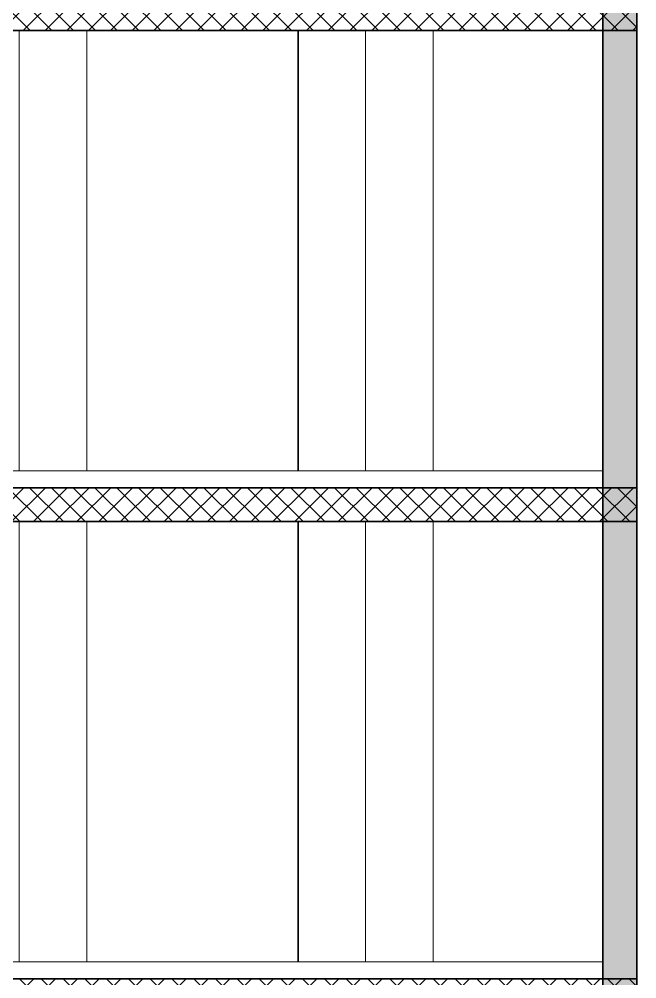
# Model space of a CAD drawing. Header units: millimetres. Extents: x -15634 to 67596, y -3027 to 55843.
# Drawn here: x 40494 to 44144, y 41096 to 46762 of the extents above; entities that cross this region are included whole.
import ezdxf

# ---------------------------------------------------------------- set-up
doc = ezdxf.new("R2010")
doc.units = ezdxf.units.MM
doc.header["$MEASUREMENT"] = 0
doc.set_wipeout_variables(frame=1)
doc.linetypes.add('Wipeout_Contour', pattern=[1000, 0, -1000])
doc.layers.add('aaaa oxhakat', color=7, linetype='Continuous')
doc.layers.add('Structural - Bearing', color=7, linetype='Continuous')
for name, color, linetype, lineweight, true_color in [('aaaa oxhakat _Pen_No__82', 7, 'Continuous', 20, 0xaaaaaa), ('Structural - Bearing_Pen_No__61', 7, 'Continuous', 20, 0x6a6a6a), ('Structural - Bearing_Pen_No__82', 7, 'Continuous', 20, 0xaaaaaa)]:
    doc.layers.add(name, color=color, linetype=linetype, lineweight=lineweight, true_color=true_color)
for name, color, linetype, lineweight in [('Structural - Bearing_Pen_No__1', 7, 'Continuous', 13), ('Structural - Bearing_Pen_No__101', 252, 'Continuous', 13), ('Structural - Bearing_Pen_No__7', 7, 'Continuous', 35)]:
    doc.layers.add(name, color=color, linetype=linetype, lineweight=lineweight)
pattern_1 = [(45, (0, 0), (-64.34671, 64.34671), []), (135, (0, 0), (64.34671, 64.34671), [])]

msp = doc.modelspace()

# ---------------------------------------------------------------- linework, layer by layer
at = {"layer": 'Structural - Bearing_Pen_No__1', "color": 7, "linetype": 'Continuous', "lineweight": 13}
for p, q in [((44144.4, 43995.6), (44144.4, 46695.6)), ((44144.4, 41095.6), (44144.4, 43795.6))]:
    msp.add_line(p, q, dxfattribs=at)

# ---------------------------------------------------------------- wipeouts: each hides what was drawn before it
at = {"color": 254, "linetype": 'Wipeout_Contour', "lineweight": 0, "ltscale": 251220.053535}
msp.add_wipeout([(42940.5, 43995.6), (43944.4, 43995.6), (43944.4, 46695.6), (42940.5, 46695.6)], dxfattribs=at).dxf.layer = 'Structural - Bearing'
at = {"color": 254, "linetype": 'Wipeout_Contour', "lineweight": 0, "ltscale": 245761.923054}
msp.add_wipeout([(40494.3, 46232.6), (40494.3, 46182.6), (40494.4, 46182.6), (40494.4, 46232.6)], dxfattribs=at).dxf.layer = 'Structural - Bearing'
at = {"color": 254, "linetype": 'Wipeout_Contour', "lineweight": 0, "ltscale": 242429.338691}
msp.add_wipeout([(40494.3, 45095.6), (40494.3, 45092.2), (40494.4, 45092.2), (40494.4, 45095.6)], dxfattribs=at).dxf.layer = 'Structural - Bearing'
at = {"color": 254, "linetype": 'Wipeout_Contour', "lineweight": 0, "ltscale": 242979.079885}
msp.add_wipeout([(42940.5, 41095.6), (43944.4, 41095.6), (43944.4, 43795.6), (42940.5, 43795.6)], dxfattribs=at).dxf.layer = 'Structural - Bearing'
at = {"color": 254, "linetype": 'Wipeout_Contour', "lineweight": 0, "ltscale": 237161.163428}
msp.add_wipeout([(40494.3, 43332.6), (40494.3, 43282.6), (40494.4, 43282.6), (40494.4, 43332.6)], dxfattribs=at).dxf.layer = 'Structural - Bearing'
at = {"color": 254, "linetype": 'Wipeout_Contour', "lineweight": 0, "ltscale": 233926.977652}
msp.add_wipeout([(40494.3, 42195.6), (40494.3, 42192.2), (40494.4, 42192.2), (40494.4, 42195.6)], dxfattribs=at).dxf.layer = 'Structural - Bearing'

# ---------------------------------------------------------------- next in the draw order: hatches: boundary and pattern name
at = {"layer": 'Structural - Bearing_Pen_No__101', "linetype": 'Continuous', "lineweight": 13}
for points in [[(44144.4, 43995.6), (44144.4, 46895.6), (43944.4, 46895.6), (43944.4, 43995.6)], [(44144.4, 41095.6), (44144.4, 43995.6), (43944.4, 43995.6), (43944.4, 41095.6)], [(44144.4, 38195.6), (44144.4, 41095.6), (43944.4, 41095.6), (43944.4, 38195.6)]]:
    msp.add_hatch(color=252, dxfattribs=at).paths.add_polyline_path(points)

# ---------------------------------------------------------------- next in the draw order: linework, layer by layer
at = {"layer": 'Structural - Bearing_Pen_No__1', "color": 7, "linetype": 'Continuous', "lineweight": 13}
for p, q in [((43944.4, 43995.6), (43944.4, 46895.6)), ((43944.4, 41095.6), (43944.4, 43995.6)), ((43944.4, 38195.6), (43944.4, 41095.6))]:
    msp.add_line(p, q, dxfattribs=at)
at = {"layer": 'Structural - Bearing_Pen_No__7', "color": 7, "linetype": 'Continuous', "lineweight": 35, "flags": 128}
for points in [[(44144.4, 43995.6), (44144.4, 46895.6), (43944.4, 46895.6), (43944.4, 43995.6)], [(44144.4, 41095.6), (44144.4, 43995.6), (43944.4, 43995.6), (43944.4, 41095.6)], [(44144.4, 38195.6), (44144.4, 41095.6), (43944.4, 41095.6), (43944.4, 38195.6)]]:
    msp.add_lwpolyline(points, close=True, dxfattribs=at)

# ---------------------------------------------------------------- next in the draw order: wipeouts: each hides what was drawn before it
at = {"color": 254, "linetype": 'Wipeout_Contour', "lineweight": 0, "ltscale": 249282.116585}
msp.add_wipeout([(42540.5, 43995.6), (42940.5, 43995.6), (42940.5, 46695.6), (42540.5, 46695.6)], dxfattribs=at).dxf.layer = 'aaaa oxhakat'
at = {"color": 254, "linetype": 'Wipeout_Contour', "lineweight": 0, "ltscale": 240975.109033}
msp.add_wipeout([(42940.5, 43795.6), (42540.5, 43795.6), (42540.5, 41095.6), (42940.5, 41095.6)], dxfattribs=at).dxf.layer = 'aaaa oxhakat'
at = {"color": 254, "linetype": 'Wipeout_Contour', "lineweight": 0, "ltscale": 246535.213884}
msp.add_wipeout([(40494.3, 46232.6), (40494.4, 46232.6), (40494.4, 46695.6), (40494.3, 46695.6)], dxfattribs=at).dxf.layer = 'Structural - Bearing'
at = {"color": 254, "linetype": 'Wipeout_Contour', "lineweight": 0, "ltscale": 245664.160955}
msp.add_wipeout([(40494.3, 46182.6), (40494.3, 46167.6), (40494.4, 46167.6), (40494.4, 46182.6)], dxfattribs=at).dxf.layer = 'Structural - Bearing'
at = {"color": 254, "linetype": 'Wipeout_Contour', "lineweight": 0, "ltscale": 242419.77376}
msp.add_wipeout([(40494.3, 45092.2), (40494.3, 45089.2), (40494.4, 45089.2), (40494.4, 45092.2)], dxfattribs=at).dxf.layer = 'Structural - Bearing'
at = {"color": 254, "linetype": 'Wipeout_Contour', "lineweight": 0, "ltscale": 237912.441917}
msp.add_wipeout([(40494.3, 43332.6), (40494.4, 43332.6), (40494.4, 43795.6), (40494.3, 43795.6)], dxfattribs=at).dxf.layer = 'Structural - Bearing'
at = {"color": 254, "linetype": 'Wipeout_Contour', "lineweight": 0, "ltscale": 237066.215081}
msp.add_wipeout([(40494.3, 43282.6), (40494.3, 43267.6), (40494.4, 43267.6), (40494.4, 43282.6)], dxfattribs=at).dxf.layer = 'Structural - Bearing'
at = {"color": 254, "linetype": 'Wipeout_Contour', "lineweight": 0, "ltscale": 233917.702573}
msp.add_wipeout([(40494.3, 42192.2), (40494.3, 42189.2), (40494.4, 42189.2), (40494.4, 42192.2)], dxfattribs=at).dxf.layer = 'Structural - Bearing'

# ---------------------------------------------------------------- next in the draw order: linework, layer by layer
at = {"layer": 'aaaa oxhakat _Pen_No__82', "color": 253, "linetype": 'Continuous', "lineweight": 20, "true_color": 0xaaaaaa}
for p, q in [((42940.5, 44095.6), (42940.5, 46695.6)), ((42940.5, 41195.6), (42940.5, 43795.6))]:
    msp.add_line(p, q, dxfattribs=at)

# ---------------------------------------------------------------- next in the draw order: wipeouts: each hides what was drawn before it
at = {"color": 254, "linetype": 'Wipeout_Contour', "lineweight": 0, "ltscale": 248187.272616}
msp.add_wipeout([(42140.5, 43995.6), (42540.5, 43995.6), (42540.5, 46695.6), (42140.5, 46695.6)], dxfattribs=at).dxf.layer = 'aaaa oxhakat'
at = {"color": 254, "linetype": 'Wipeout_Contour', "lineweight": 0, "ltscale": 239842.346808}
msp.add_wipeout([(42540.5, 43795.6), (42140.5, 43795.6), (42140.5, 41095.6), (42540.5, 41095.6)], dxfattribs=at).dxf.layer = 'aaaa oxhakat'
at = {"color": 254, "linetype": 'Wipeout_Contour', "lineweight": 0, "ltscale": 242411.976555}
msp.add_wipeout([(40494.3, 45089.2), (40494.3, 45086.9), (40494.4, 45086.9), (40494.4, 45089.2)], dxfattribs=at).dxf.layer = 'Structural - Bearing'
at = {"color": 254, "linetype": 'Wipeout_Contour', "lineweight": 0, "ltscale": 233910.141684}
msp.add_wipeout([(40494.3, 42189.2), (40494.3, 42186.9), (40494.4, 42186.9), (40494.4, 42189.2)], dxfattribs=at).dxf.layer = 'Structural - Bearing'

# ---------------------------------------------------------------- next in the draw order: linework, layer by layer
at = {"layer": 'aaaa oxhakat _Pen_No__82', "color": 253, "linetype": 'Continuous', "lineweight": 20, "true_color": 0xaaaaaa}
for p, q in [((42540.5, 46695.6), (42540.5, 44095.6)), ((42540.5, 43795.6), (42540.5, 41195.6))]:
    msp.add_line(p, q, dxfattribs=at)

# ---------------------------------------------------------------- next in the draw order: wipeouts: each hides what was drawn before it
at = {"color": 254, "linetype": 'Wipeout_Contour', "lineweight": 0, "ltscale": 245958.065512}
msp.add_wipeout([(42140.5, 46695.6), (40894.4, 46695.6), (40894.4, 43995.6), (42140.5, 43995.6)], dxfattribs=at).dxf.layer = 'Structural - Bearing'
at = {"color": 254, "linetype": 'Wipeout_Contour', "lineweight": 0, "ltscale": 242406.887367}
msp.add_wipeout([(40494.3, 45086.9), (40494.3, 45085.8), (40494.4, 45085.8), (40494.4, 45086.9)], dxfattribs=at).dxf.layer = 'Structural - Bearing'
at = {"color": 254, "linetype": 'Wipeout_Contour', "lineweight": 0, "ltscale": 237534.447327}
msp.add_wipeout([(42140.5, 43795.6), (40894.4, 43795.6), (40894.4, 41095.6), (42140.5, 41095.6)], dxfattribs=at).dxf.layer = 'Structural - Bearing'
at = {"color": 254, "linetype": 'Wipeout_Contour', "lineweight": 0, "ltscale": 233905.206753}
msp.add_wipeout([(40494.3, 42186.9), (40494.3, 42185.8), (40494.4, 42185.8), (40494.4, 42186.9)], dxfattribs=at).dxf.layer = 'Structural - Bearing'

# ---------------------------------------------------------------- next in the draw order: linework, layer by layer
at = {"layer": 'aaaa oxhakat _Pen_No__82', "color": 253, "linetype": 'Continuous', "lineweight": 20, "true_color": 0xaaaaaa}
for p, q in [((42140.5, 44095.6), (42140.5, 46695.6)), ((42140.5, 41195.6), (42140.5, 43795.6))]:
    msp.add_line(p, q, dxfattribs=at)
at = {"layer": 'Structural - Bearing_Pen_No__82', "color": 253, "linetype": 'Continuous', "lineweight": 20, "true_color": 0xaaaaaa}
for p, q in [((42144, 44095.6), (42144, 46695.6)), ((42144, 41195.6), (42144, 43795.6))]:
    msp.add_line(p, q, dxfattribs=at)

# ---------------------------------------------------------------- next in the draw order: wipeouts: each hides what was drawn before it
at = {"color": 254, "linetype": 'Wipeout_Contour', "lineweight": 0, "ltscale": 242461.971566}
msp.add_wipeout([(40494.3, 45105.5), (40494.3, 45104.3), (40494.4, 45104.3), (40494.4, 45105.5)], dxfattribs=at).dxf.layer = 'Structural - Bearing'
at = {"color": 254, "linetype": 'Wipeout_Contour', "lineweight": 0, "ltscale": 233958.621951}
msp.add_wipeout([(40494.3, 42205.5), (40494.3, 42204.3), (40494.4, 42204.3), (40494.4, 42205.5)], dxfattribs=at).dxf.layer = 'Structural - Bearing'

# ---------------------------------------------------------------- next in the draw order: wipeouts: each hides what was drawn before it
at = {"color": 254, "linetype": 'Wipeout_Contour', "lineweight": 0, "ltscale": 242456.881601}
msp.add_wipeout([(40494.3, 45104.3), (40494.3, 45102), (40494.4, 45102), (40494.4, 45104.3)], dxfattribs=at).dxf.layer = 'Structural - Bearing'
at = {"color": 254, "linetype": 'Wipeout_Contour', "lineweight": 0, "ltscale": 233953.686148}
msp.add_wipeout([(40494.3, 42204.3), (40494.3, 42202), (40494.4, 42202), (40494.4, 42204.3)], dxfattribs=at).dxf.layer = 'Structural - Bearing'

# ---------------------------------------------------------------- next in the draw order: wipeouts: each hides what was drawn before it
at = {"color": 254, "linetype": 'Wipeout_Contour', "lineweight": 0, "ltscale": 242449.083451}
msp.add_wipeout([(40494.3, 45102), (40494.3, 45099), (40494.4, 45099), (40494.4, 45102)], dxfattribs=at).dxf.layer = 'Structural - Bearing'
at = {"color": 254, "linetype": 'Wipeout_Contour', "lineweight": 0, "ltscale": 233946.124208}
msp.add_wipeout([(40494.3, 42202), (40494.3, 42199), (40494.4, 42199), (40494.4, 42202)], dxfattribs=at).dxf.layer = 'Structural - Bearing'

# ---------------------------------------------------------------- next in the draw order: wipeouts: each hides what was drawn before it
at = {"color": 254, "linetype": 'Wipeout_Contour', "lineweight": 0, "ltscale": 242439.517844}
msp.add_wipeout([(40494.3, 45099), (40494.3, 45095.6), (40494.4, 45095.6), (40494.4, 45099)], dxfattribs=at).dxf.layer = 'Structural - Bearing'
at = {"color": 254, "linetype": 'Wipeout_Contour', "lineweight": 0, "ltscale": 233936.848386}
msp.add_wipeout([(40494.3, 42199), (40494.3, 42195.6), (40494.4, 42195.6), (40494.4, 42199)], dxfattribs=at).dxf.layer = 'Structural - Bearing'

# ---------------------------------------------------------------- next in the draw order: wipeouts: each hides what was drawn before it
at = {"color": 254, "linetype": 'Wipeout_Contour', "lineweight": 0, "ltscale": 244052.663919}
msp.add_wipeout([(40494.3, 46167.6), (40494.3, 45105.5), (40494.4, 45105.5), (40494.4, 46167.6)], dxfattribs=at).dxf.layer = 'Structural - Bearing'
at = {"color": 254, "linetype": 'Wipeout_Contour', "lineweight": 0, "ltscale": 232482.989695}
msp.add_wipeout([(40494.3, 42185.8), (40494.3, 41195.6), (40494.4, 41195.6), (40494.4, 42185.8)], dxfattribs=at).dxf.layer = 'Structural - Bearing'

# ---------------------------------------------------------------- next in the draw order: wipeouts: each hides what was drawn before it
at = {"color": 254, "linetype": 'Wipeout_Contour', "lineweight": 0, "ltscale": 240939.129979}
msp.add_wipeout([(40494.4, 45085.8), (40494.3, 45085.8), (40494.3, 44095.6), (40494.4, 44095.6)], dxfattribs=at).dxf.layer = 'Structural - Bearing'
at = {"color": 254, "linetype": 'Wipeout_Contour', "lineweight": 0, "ltscale": 235502.313999}
msp.add_wipeout([(40494.3, 43267.6), (40494.3, 42205.5), (40494.4, 42205.5), (40494.4, 43267.6)], dxfattribs=at).dxf.layer = 'Structural - Bearing'
at = {"color": 254, "linetype": 'Wipeout_Contour', "lineweight": 0, "ltscale": 230919.957637}
msp.add_wipeout([(40494.3, 41195.6), (40494.3, 41095.6), (40494.4, 41095.6), (40494.4, 41195.6)], dxfattribs=at).dxf.layer = 'Structural - Bearing'

# ---------------------------------------------------------------- next in the draw order: wipeouts: each hides what was drawn before it
at = {"color": 254, "linetype": 'Wipeout_Contour', "lineweight": 0, "ltscale": 235237.888444}
msp.add_wipeout([(40894.4, 43795.6), (40494.4, 43795.6), (40494.4, 41095.6), (40894.4, 41095.6)], dxfattribs=at).dxf.layer = 'aaaa oxhakat'
at = {"color": 254, "linetype": 'Wipeout_Contour', "lineweight": 0, "ltscale": 239325.923433}
msp.add_wipeout([(40494.3, 44095.6), (40494.3, 43995.6), (40494.4, 43995.6), (40494.4, 44095.6)], dxfattribs=at).dxf.layer = 'Structural - Bearing'

# ---------------------------------------------------------------- next in the draw order: hatches: boundary and pattern name
at = {"layer": 'Structural - Bearing_Pen_No__1', "linetype": 'Continuous', "lineweight": 13}
h = msp.add_hatch(dxfattribs=at)
h.set_pattern_fill('CONCRETE_BLOCK', style=0, pattern_type=2)
h.set_pattern_definition(pattern_1)
h.paths.add_polyline_path([(-655.6, 40895.6), (44144.4, 40895.6), (44144.4, 41095.6), (-655.6, 41095.6)])

# ---------------------------------------------------------------- next in the draw order: linework, layer by layer
at = {"layer": 'aaaa oxhakat _Pen_No__82', "color": 253, "linetype": 'Continuous', "lineweight": 20, "true_color": 0xaaaaaa}
for p, q in [((40494.4, 41195.6), (40494.4, 43795.6)), ((40894.4, 41195.6), (40894.4, 43795.6))]:
    msp.add_line(p, q, dxfattribs=at)
at = {"layer": 'Structural - Bearing_Pen_No__1', "color": 7, "linetype": 'Continuous', "lineweight": 13}
for p, q in [((-655.6, 43795.6), (44144.4, 43795.6)), ((39714.4, 41095.6), (43944.4, 41095.6))]:
    msp.add_line(p, q, dxfattribs=at)
at = {"layer": 'Structural - Bearing_Pen_No__61', "color": 251, "linetype": 'Continuous', "lineweight": 20, "true_color": 0x6a6a6a}
msp.add_lwpolyline([(39714.4, 41195.6), (43944.4, 41195.6)], dxfattribs=at)
at = {"layer": 'Structural - Bearing_Pen_No__7', "color": 7, "linetype": 'Continuous', "lineweight": 35, "flags": 128}
msp.add_lwpolyline([(-655.6, 40895.6), (44144.4, 40895.6), (44144.4, 41095.6), (-655.6, 41095.6)], close=True, dxfattribs=at)
at = {"layer": 'Structural - Bearing_Pen_No__82', "color": 253, "linetype": 'Continuous', "lineweight": 20, "true_color": 0xaaaaaa}
msp.add_line((40494.3, 41195.6), (40494.3, 43795.6), dxfattribs=at)

# ---------------------------------------------------------------- next in the draw order: wipeouts: each hides what was drawn before it
at = {"color": 254, "linetype": 'Wipeout_Contour', "lineweight": 0, "ltscale": 243740.516298}
msp.add_wipeout([(40494.4, 43995.6), (40894.4, 43995.6), (40894.4, 46695.6), (40494.4, 46695.6)], dxfattribs=at).dxf.layer = 'aaaa oxhakat'

# ---------------------------------------------------------------- next in the draw order: linework, layer by layer
at = {"layer": 'aaaa oxhakat _Pen_No__82', "color": 253, "linetype": 'Continuous', "lineweight": 20, "true_color": 0xaaaaaa}
msp.add_line((40894.4, 44095.6), (40894.4, 46695.6), dxfattribs=at)

# ---------------------------------------------------------------- next in the draw order: wipeouts: each hides what was drawn before it
at = {"color": 254, "linetype": 'Wipeout_Contour', "lineweight": 0, "ltscale": 242172.321981}
msp.add_wipeout([(39714.4, 43995.6), (40494.3, 43995.6), (40494.3, 46695.6), (39714.4, 46695.6)], dxfattribs=at).dxf.layer = 'Structural - Bearing'

# ---------------------------------------------------------------- next in the draw order: hatches: boundary and pattern name
at = {"layer": 'Structural - Bearing_Pen_No__1', "linetype": 'Continuous', "lineweight": 13}
h = msp.add_hatch(dxfattribs=at)
h.set_pattern_fill('CONCRETE_BLOCK', style=0, pattern_type=2)
h.set_pattern_definition(pattern_1)
h.paths.add_polyline_path([(-655.6, 46695.6), (44144.4, 46695.6), (44144.4, 46895.6), (-655.6, 46895.6)])
h = msp.add_hatch(dxfattribs=at)
h.set_pattern_fill('CONCRETE_BLOCK', style=0, pattern_type=2)
h.set_pattern_definition(pattern_1)
h.paths.add_polyline_path([(-655.6, 43795.6), (44144.4, 43795.6), (44144.4, 43995.6), (-655.6, 43995.6)])

# ---------------------------------------------------------------- next in the draw order: linework, layer by layer
at = {"layer": 'aaaa oxhakat _Pen_No__82', "color": 253, "linetype": 'Continuous', "lineweight": 20, "true_color": 0xaaaaaa}
msp.add_line((40494.4, 44095.6), (40494.4, 46695.6), dxfattribs=at)
at = {"layer": 'Structural - Bearing_Pen_No__1', "color": 7, "linetype": 'Continuous', "lineweight": 13}
for p, q in [((-655.6, 46695.6), (44144.4, 46695.6)), ((39714.4, 43995.6), (43944.4, 43995.6))]:
    msp.add_line(p, q, dxfattribs=at)
at = {"layer": 'Structural - Bearing_Pen_No__61', "color": 251, "linetype": 'Continuous', "lineweight": 20, "true_color": 0x6a6a6a}
msp.add_lwpolyline([(39714.4, 44095.6), (43944.4, 44095.6)], dxfattribs=at)
at = {"layer": 'Structural - Bearing_Pen_No__7', "color": 7, "linetype": 'Continuous', "lineweight": 35, "flags": 128}
for points in [[(-655.6, 46695.6), (44144.4, 46695.6), (44144.4, 46895.6), (-655.6, 46895.6)], [(-655.6, 43795.6), (44144.4, 43795.6), (44144.4, 43995.6), (-655.6, 43995.6)]]:
    msp.add_lwpolyline(points, close=True, dxfattribs=at)
at = {"layer": 'Structural - Bearing_Pen_No__82', "color": 253, "linetype": 'Continuous', "lineweight": 20, "true_color": 0xaaaaaa}
msp.add_line((40494.3, 44095.6), (40494.3, 46695.6), dxfattribs=at)

doc.saveas('drawing.dxf')
